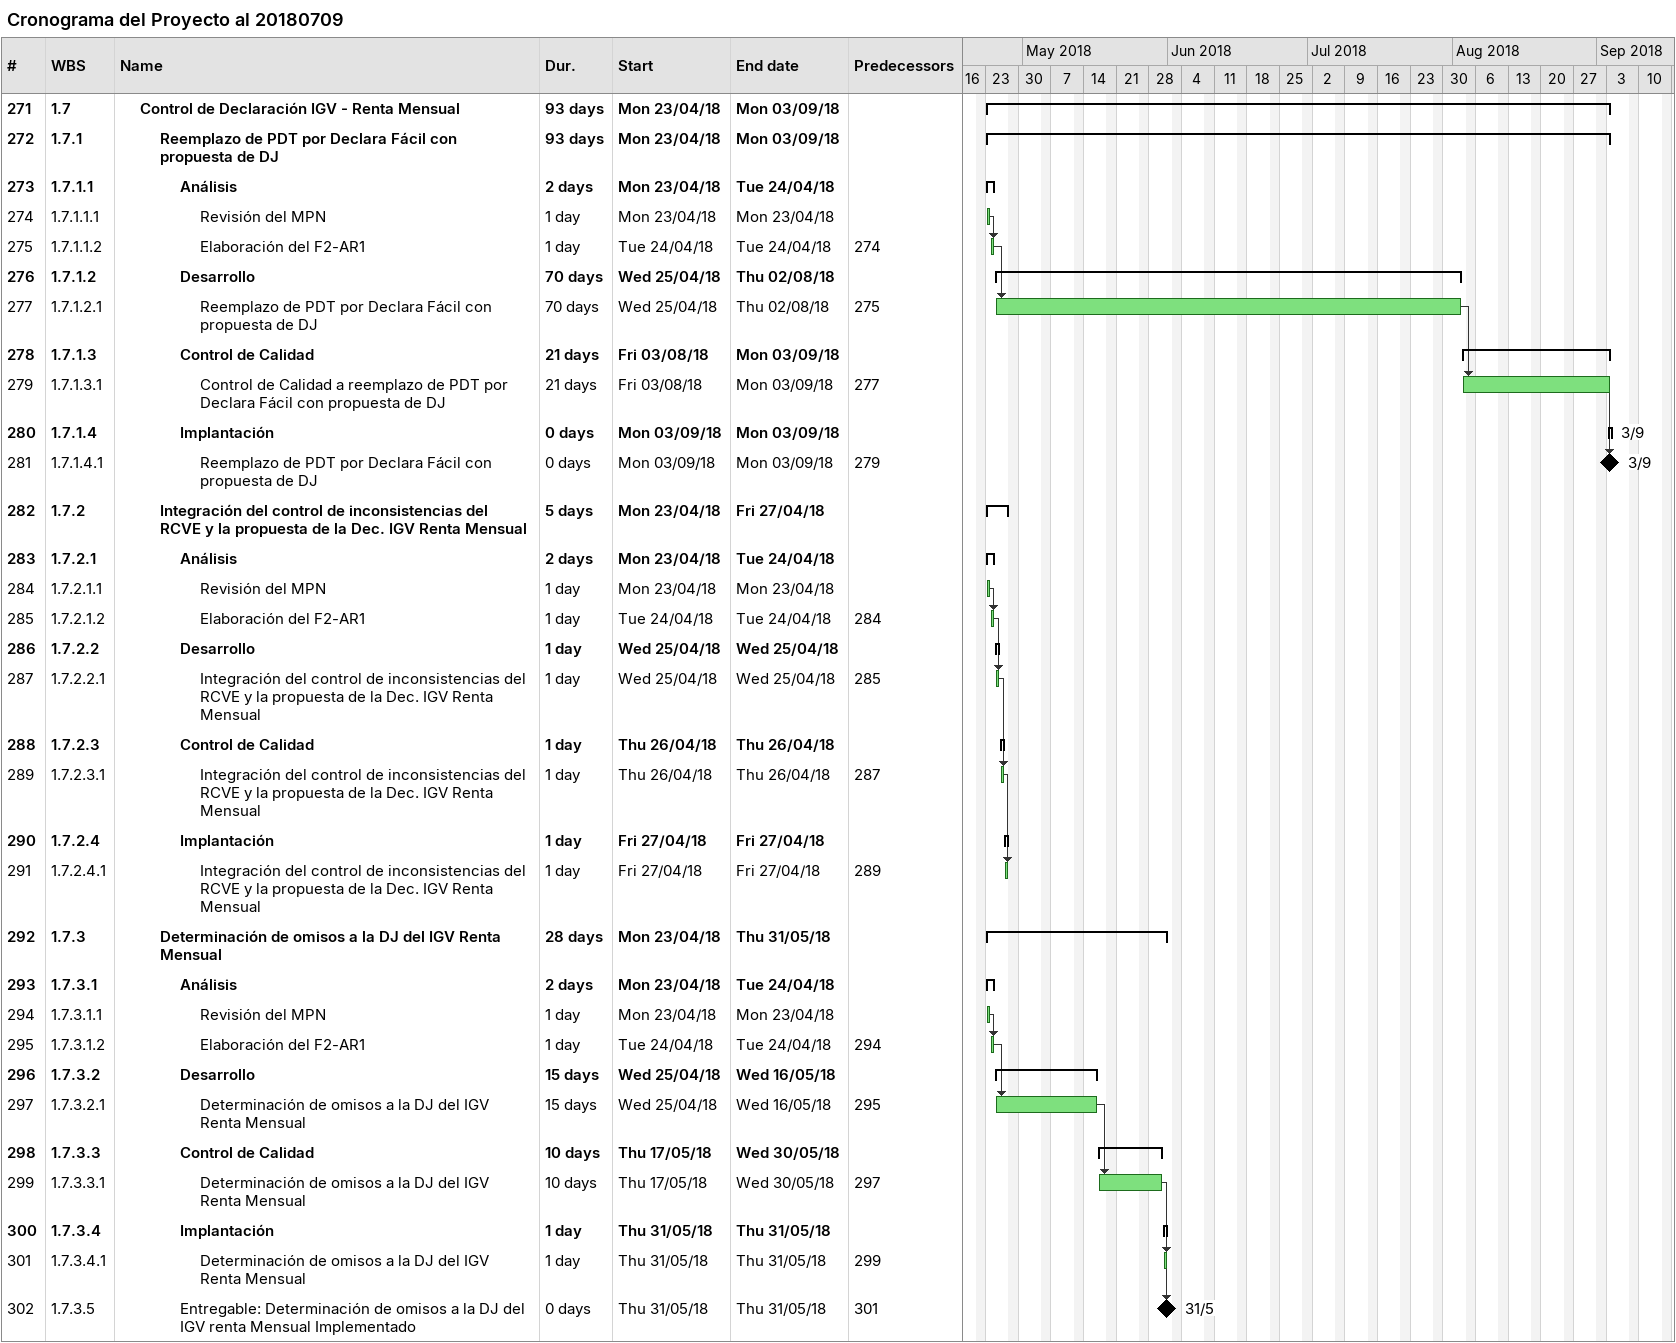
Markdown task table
Cronograma del Proyecto al 20180709

| ID | WBS | Task | Duration | Start | Finish | Predecessors |
|---|---|---|---|---|---|---|
| 271 | 1.7 | **Control de Declaración IGV - Renta Mensual** | 93d | 2018-04-23 | 2018-09-03 |  |
| 272 | 1.7.1 | **Reemplazo de PDT por Declara Fácil con propuesta de DJ** | 93d | 2018-04-23 | 2018-09-03 |  |
| 273 | 1.7.1.1 | **Análisis** | 2d | 2018-04-23 | 2018-04-24 |  |
| 274 | 1.7.1.1.1 | Revisión del MPN | 1d | 2018-04-23 | 2018-04-23 |  |
| 275 | 1.7.1.1.2 | Elaboración del F2-AR1 | 1d | 2018-04-24 | 2018-04-24 | 274 |
| 276 | 1.7.1.2 | **Desarrollo** | 70d | 2018-04-25 | 2018-08-02 |  |
| 277 | 1.7.1.2.1 | Reemplazo de PDT por Declara Fácil con propuesta de DJ | 70d | 2018-04-25 | 2018-08-02 | 275 |
| 278 | 1.7.1.3 | **Control de Calidad** | 21d | 2018-08-03 | 2018-09-03 |  |
| 279 | 1.7.1.3.1 | Control de Calidad a reemplazo de PDT por Declara Fácil con propuesta de DJ | 21d | 2018-08-03 | 2018-09-03 | 277 |
| 280 | 1.7.1.4 | **Implantación** | 0d | 2018-09-03 | 2018-09-03 |  |
| 281 | 1.7.1.4.1 | Reemplazo de PDT por Declara Fácil con propuesta de DJ | 0d | 2018-09-03 | 2018-09-03 | 279 |
| 282 | 1.7.2 | **Integración del control de inconsistencias del RCVE y la propuesta de la Dec. IGV Renta Mensual** | 5d | 2018-04-23 | 2018-04-27 |  |
| 283 | 1.7.2.1 | **Análisis** | 2d | 2018-04-23 | 2018-04-24 |  |
| 284 | 1.7.2.1.1 | Revisión del MPN | 1d | 2018-04-23 | 2018-04-23 |  |
| 285 | 1.7.2.1.2 | Elaboración del F2-AR1 | 1d | 2018-04-24 | 2018-04-24 | 284 |
| 286 | 1.7.2.2 | **Desarrollo** | 1d | 2018-04-25 | 2018-04-25 |  |
| 287 | 1.7.2.2.1 | Integración del control de inconsistencias del RCVE y la propuesta de la Dec. IGV Renta Mensual | 1d | 2018-04-25 | 2018-04-25 | 285 |
| 288 | 1.7.2.3 | **Control de Calidad** | 1d | 2018-04-26 | 2018-04-26 |  |
| 289 | 1.7.2.3.1 | Integración del control de inconsistencias del RCVE y la propuesta de la Dec. IGV Renta Mensual | 1d | 2018-04-26 | 2018-04-26 | 287 |
| 290 | 1.7.2.4 | **Implantación** | 1d | 2018-04-27 | 2018-04-27 |  |
| 291 | 1.7.2.4.1 | Integración del control de inconsistencias del RCVE y la propuesta de la Dec. IGV Renta Mensual | 1d | 2018-04-27 | 2018-04-27 | 289 |
| 292 | 1.7.3 | **Determinación de omisos a la DJ del IGV Renta Mensual** | 28d | 2018-04-23 | 2018-05-31 |  |
| 293 | 1.7.3.1 | **Análisis** | 2d | 2018-04-23 | 2018-04-24 |  |
| 294 | 1.7.3.1.1 | Revisión del MPN | 1d | 2018-04-23 | 2018-04-23 |  |
| 295 | 1.7.3.1.2 | Elaboración del F2-AR1 | 1d | 2018-04-24 | 2018-04-24 | 294 |
| 296 | 1.7.3.2 | **Desarrollo** | 15d | 2018-04-25 | 2018-05-16 |  |
| 297 | 1.7.3.2.1 | Determinación de omisos a la DJ del IGV Renta Mensual | 15d | 2018-04-25 | 2018-05-16 | 295 |
| 298 | 1.7.3.3 | **Control de Calidad** | 10d | 2018-05-17 | 2018-05-30 |  |
| 299 | 1.7.3.3.1 | Determinación de omisos a la DJ del IGV Renta Mensual | 10d | 2018-05-17 | 2018-05-30 | 297 |
| 300 | 1.7.3.4 | **Implantación** | 1d | 2018-05-31 | 2018-05-31 |  |
| 301 | 1.7.3.4.1 | Determinación de omisos a la DJ del IGV Renta Mensual | 1d | 2018-05-31 | 2018-05-31 | 299 |
| 302 | 1.7.3.5 | Entregable: Determinación de omisos a la DJ del IGV renta Mensual Implementado | 0d | 2018-05-31 | 2018-05-31 | 301 |
